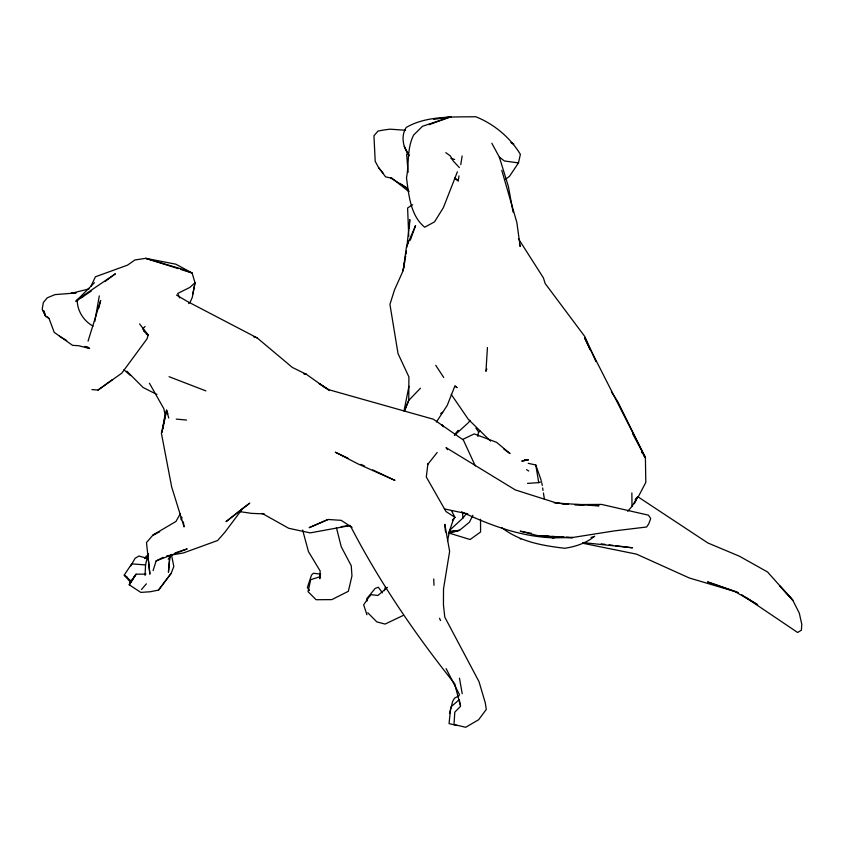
<?xml version="1.0" encoding="UTF-8"?>
<svg xmlns="http://www.w3.org/2000/svg" width="844" height="844" viewBox="0 0 844 844"><rect width="100%" height="100%" fill="white"/><g stroke="black" fill="none" stroke-linecap="round" stroke-linejoin="round"><path stroke-width="1.27" d="M145.052 575.418L145.558 564.942L148.133 553.516M409.298 228.618L409.794 219.619L406.829 247.324M487.431 347.517L485.954 371.339L486.819 368.933M427.971 463.451L426.294 476.966L446.012 511.559L454.948 517.309L452.88 520.537M477.852 436.453L478.337 432.803L479.761 430.577M320.298 574.912L319.76 578.773L320.161 570.977L308.471 551.617L302.616 530.011M320.287 574.479L319.929 576.769L310.697 579.701L308.039 591.644L316.12 599.725L331.829 599.62L348.361 591.285L351.959 575.893L351.252 565.765L341.261 546.796L336.429 527.732M454.557 178.031L458.208 180.869L458.988 175.89M460.761 164.685L462.143 155.982M162.069 432.402L165.002 414.647L163.841 408.675L149.42 383.218M405.605 255.996L403.137 270.66L394.486 289.977L389.939 304.389L398.009 353.541L408.907 376.92L408.76 400.373L404.508 410.838M406.006 253.548L406.418 251.111M404.666 261.756L403.137 270.66L406.47 246.743L415.543 225.601L410.332 240.171M405.099 259.213L405.531 256.671M405.975 254.128L406.407 251.586M407.715 243.958L408.148 241.426M94.802 321.48L99.286 295.864M407.715 243.747L408.148 241.289M192.812 294.028L195.017 282.751L192.094 272.992L175.847 264.183L145.685 258.348L134.966 259.952L127.507 265.143L95.404 276.8L90.899 286.443M162.85 428.72L166.574 410.163L167.829 413.676M404.076 410.606L408.929 386.341M447.478 540.92L449.989 529.388L452.869 521.054M505.619 179.276L509.512 176.301L518.48 162.913L520.368 154.357C510.251 137.614 493.962 123.92 475.678 116.715C452.627 117.2 426.716 115.501 406.196 127.476C400.499 136.644 403.179 147.489 409.182 155.718L404.265 146.371M98.843 307.965L100.658 300.464L88.05 341.166M449.504 713.549L452.669 701.364L454.599 698.094L459.073 695.815M181.956 517.309L181.249 519.841L181.217 517.288M384.41 590.684L385.465 587.023M143.491 329.993L148.196 335.057L146.993 338.898L121.715 373.238L98.031 389.991L91.933 389.622M153.08 570.618L156.129 560.933L163.071 557.335M457.395 171.807L443.416 207.561L434.544 221.856L424.732 227.205C410.479 215.832 408.77 194.816 406.491 177.936C409.213 163.514 406.755 148.481 413.676 134.998L422.506 126.273L450.991 116.725L433.637 119.437M145.97 574.12L136.095 574.205L129.839 582.909L129.269 584.818L140.811 592.404L150.232 591.749L158.535 590.083L171.153 573.35L173.822 566.514L171.406 554.424M404.234 411.271L408.76 400.373L420.46 388.219M634.34 503.741L637.8 496.705L707.778 542.924L739.439 556.228L767.544 571.979L792.822 600.327L799.31 613.134L801.8 624.444L801.367 630.236L797.622 632.483L741.633 594.714M472.872 515.273L469.401 522.246L459.495 530.338L448.354 533.566M638.191 496.968L645.808 482.409L645.407 457.627L617.787 401.712L611.362 391.774M130.736 566.029L135.061 558.327L138.88 556.027L147.257 558.338M180.384 513.627L175.953 521.465L153.123 534.906L146.487 542.544L149.863 574.015M627.693 511.274L632.008 506.389L637.8 496.705L635.184 499.405M469.971 420.259L468.631 422.464L454.367 435.462M436.475 421.947L447.236 405.373L454.832 386.141L457.131 387.649L455.169 385.972M144.672 558.612L146.402 555.985L148.565 555.637M168.22 559.182L171.142 555.13M242.713 508.468L226.002 521.676L249.771 503.129L242.713 508.468L224.831 532.342L217.625 540.508L183.486 552.925L166.679 555.911M158.535 590.083L171.153 573.35M427.665 464.517L437.181 452.489M449.441 530.475L462.966 518.005L466.626 513.384M141.486 589.534L146.36 583.837M454.969 434.301L458.303 430.451M452.395 520.21L454.948 517.309L451.456 510.578M455.116 434.301L458.651 430.451M142.552 329.128L145.084 326.491M188.613 303.566L190.385 301.772L192.295 297.352L195.017 282.751L189.9 287.393L177.704 293.469L179.645 297.932M78.186 299.768L75.992 301.16L94.433 282.719M387.428 587.35L377.954 595.453L371.043 594.682L368.206 598.069L363.669 604.821L366.908 614.759M104.994 281.527L115.385 273.794L77.205 299.778C77.163 310.814 83.545 320.847 93.083 326.143M98.062 390.128L112.558 379.536M75.992 301.16L91.215 291.117M440.61 413.613L442.699 412.231M412.632 204.733L407.599 207.993L408.749 236.32M81.467 297.658L83.651 296.255M462.596 439.481L474.201 433.911L496.61 442.34L510.019 453.566L503.9 449.135M402.852 615.624L385.096 624.064L376.814 621.891L367.762 612.733M159.643 531.878L153.123 534.906L155.623 534.294M328.021 519.45L309.136 527.679L328.221 519.482L341.219 520.347L352.032 527.426M156.129 560.933L187.168 548.895L175.067 552.915M429.037 124.69L450.991 116.725M591.064 537.501L594.661 536.267C586.095 543.146 575.408 546.754 564.636 548.262C542.639 545.688 519.872 541.742 501.99 527.764M527.521 483.39L538.736 482.631L541.648 481.671M89 288.922L70.812 293.438L75.907 293.026M521.93 461.162L528.27 459.79L524.451 459.685M521.993 460.951L528.27 459.79M350.228 525.548L310.202 532.891L288.722 528.281L262.167 513.416M449.187 531.878L459.495 530.338L449.156 531.541M341.176 526.677L350.123 525.432M75.738 292.995L55.039 294.598L47.264 297.805L43.329 302.511L42.2 309.252L45.734 316.437L49.036 318.473L54.216 332.357L72.573 345.354L78.756 345.723L89.633 348.509M574.88 504.585L601.593 504.427L648.477 515.188L650.713 518.564L648.719 523.924L646.62 527.004L614.569 530.865L571.188 537.723L537.459 535.581L520.221 531.171L531.52 533.387M574.88 504.765L583.774 505.123M588.859 505.324L599.029 505.735L556.818 503.108L515.241 489.889L446.043 447.615L447.52 449.652M264.288 513.933L251.47 513.352L240.297 511.696M549.286 536.235L537.459 535.581L554.107 537.839L572.939 537.544L566.377 537.174M551.913 536.383L563.739 537.027M405.278 130.24L390.002 129.174L383.914 129.976L377.996 131.063L373.945 135.757L375.211 161.309L378.534 167.502L385.592 176.85L391.859 178.232M145.558 564.942L131.696 563.845L124.226 575.081L130.746 582.529M176.269 419.109L186.535 420.048M556.818 503.108L559.414 503.383M561.999 503.657L568.476 504.343L554.308 502.781M583.067 542.586L632.515 547.809L615.561 545.678M320.667 574.099L313.44 573.266L311.531 575.028L307.364 587.551L309.526 590.515M601.223 543.874L605.137 544.369M609.051 544.855L612.955 545.351M518.48 162.913L504.427 160.982L499.384 157.184L491.83 143.258M546.574 536.362L554.107 537.839C521.265 536.9 490.807 525.548 461.531 511.844M582.624 543.219L636.503 554.139L689.39 578.013L738.331 592.53L707.588 581.906L734.797 591.465L757.627 604.715L745.832 597.267M444.334 508.89L467.787 513.922M528.217 463.324L535.782 464.981L541.226 480.479M304.019 373.818L306.393 374.346L329.276 390.508M456.847 725.502L449.05 723.593L450.569 709.276L451.308 706.628L459.199 699.697L460.497 705.352M303.945 373.734L306.393 374.346L292.309 367.414L257.188 337.916L187.094 301.329L176.523 295.073M88.694 347.485L84.959 346.441L89.253 348.287M450.918 158.408L454.631 159.463M520.242 538.894L520.885 539.084M448.755 532.975L470.097 539.527L480.574 532.005L480.531 519.26M178.295 268.645L145.685 258.348L181.186 268.888L192.094 272.992L180.806 269.436M253.506 336.661L257.188 337.916M169.053 376.688L205.873 390.899M511.464 143.005L513.827 144.06L510.915 142.488M348.161 458.281L335.29 452.205L358.415 464.105L394.971 480.405L372.742 469.897M361.032 464.369L364.545 466.025M146.307 334.15L148.196 335.057L139.587 323.906M156.921 394.464L143.1 387.501L126.843 371.181M59.47 336.207L66.665 340.512M526.561 469.675L528.766 471.015M390.614 177.957L406.228 187.558L409.087 191.493M400.33 183.749L407.578 188.465M326.333 388.514L319.222 383.587L329.128 389.801L433.426 419.246L463.377 440.019L475.33 465.972M127.391 577.338L124.226 575.081L130.978 580.946M445.832 152.658L450.337 155.94L453.017 160.729L459.389 167.597M391.162 177.62L408.412 191.24M455.232 178.306L458.208 180.869M123.931 369.788L130.535 375.591M143.522 330.837L148.196 335.057M490.501 441.085L468.346 419.352L451.245 394.391M47.412 316.88L49.036 318.473M443.438 426.484L441.591 424.637L443.195 426.695M641.493 452.173L643.212 454.125M643.719 455.623L645.407 457.627L584.607 337.927L590.104 349.796M378.534 167.502L382.954 172.999M454.842 683.956C415.438 634.646 379.652 582.339 350.598 526.234M475.921 428.161L478.812 432.117M382.427 592.847L378.334 587.255L375.221 588.342L366.781 598.639L367.119 601.012M435.747 365.325L443.733 377.49M518.427 238.715L543.399 277.855L545.161 283.5L584.881 336.64L595.959 361.622M643.761 455L645.407 457.627L632.525 433.51M446.117 668.627L459.569 694.834M439.513 618.262L440.526 620.53M43.951 310.845L45.734 316.437L43.181 310.624M499.384 157.184L508.383 186.492L513.068 212.066M501.79 170.33L516.834 222.415L520.157 246.48L519.461 243.958M168.758 418.044L166.574 410.163L161.404 433.246L171.67 486.946L184.076 526.909L183.37 521.94M454.8 684.421L460.581 706.291L454.8 712.146L453.998 724.511L465.688 727.285L478.622 719.732L486.292 709.435L485.279 702.852L479.002 681.625L444.788 617.133L443.438 604.884L443.511 588.912L449.63 551.375L444.82 524.335L445.505 531.994M459.452 678.175L462.227 693.726M535.782 464.981L538.736 482.631M541.837 482.926L542.238 485.437M542.629 487.948L543.03 490.459M543.42 492.97L544.412 499.247M147.953 555.837L149.873 573.931M462.523 512.836L462.966 518.005M406.65 154.072L408.085 172.387M433.732 578.952L433.995 585.272M631.861 492.928L632.008 506.389M169.781 557.156L168.441 572.2L169.771 557.124M134.871 575.724L129.269 584.818L136.095 574.205L134.871 575.724M789.973 596.719L779.824 586.042L792.822 600.327L789.973 596.719"/></g></svg>
